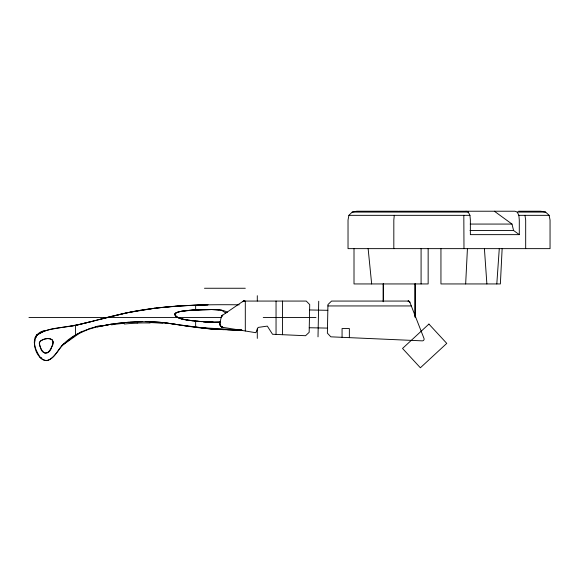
<?xml version="1.0" encoding="UTF-8"?>
<svg xmlns="http://www.w3.org/2000/svg" width="579" height="579" viewBox="0 0 579 579"><rect width="100%" height="100%" fill="white"/><g stroke="black" fill="none" stroke-linecap="round" stroke-linejoin="round"><path stroke-width="0.87" d="M383.269 301.746L383.269 283.746M415.085 317.046L415.085 283.746M318.009 336.848L318.725 301.239M465.661 283.942L467.427 248.637M502.138 248.637L500.372 283.942L440.945 283.942L440.945 248.637M75.559 334.995A52.921 52.921 0 0 0 62.489 345.12C57.813 350.556 49.36 366.956 40.458 357.822C36.52 351.583 31.027 341.921 36.89 335.009L44.996 330.674C28.776 332.505 33.206 359.161 46.906 360.652C54.484 358.633 57.357 350.244 62.532 345.156L75.531 334.937A64.515 64.276 41.8 0 1 79.974 332.621L82.942 331.326M496.804 283.942L499.279 248.637M394.285 215.337L393.821 220.006L393.821 248.637M397.867 211.226L356.802 211.226L352.198 212.073L348.898 215.337L348.03 220.006L348.03 248.637L550.05 248.637L550.05 220.006L549.116 215.337L545.613 212.073L540.714 211.226L518.531 211.226M221.236 317.278L219.882 323.002A3.452 3.365 -90 0 0 219.839 324.443L221.402 326.788L222.749 327.301L255.86 332.715L258.06 327.432L267.317 326.107L272.535 334.264L305.56 335.719L309.157 332.339L309.714 304.59L306.255 301.066L244.432 301.066A3.698 3.612 89.9 0 0 243.39 301.218A3.655 3.568 89.9 0 0 242.435 301.681L222.683 315.179A3.575 3.488 90 0 0 221.764 316.091A3.488 3.409 -90 0 0 221.236 317.278A3.532 3.532 0 0 1 222.683 315.179A3.575 3.488 -89.9 0 0 221.764 316.091L221.236 317.278L222.683 315.179M34.335 342.225L34.906 340.618M36.043 337.412L36.89 335.009L35.131 337.818A8.989 8.989 0 0 1 37.715 334.221M176.4 312.58C172.245 314.802 177.456 317.842 179.859 318.276A30.969 30.882 68.8 0 0 181.104 318.674L187.907 320.18M186.525 310.568L178.701 311.784L175.133 313.543A1.882 1.882 0 0 0 174.822 314.216C178.021 320.657 188.341 319.565 194.58 321.041M62.532 345.156L80.966 332.18M36.629 335.299C49.266 326.353 65.659 328.329 80.141 324.305M243.39 301.218L242.435 301.681A3.532 3.532 0 0 1 244.432 301.066A3.698 3.612 -89.9 0 0 243.39 301.218L242.435 301.681A3.655 3.568 -89.8 0 1 243.39 301.218L244.432 301.066M176.573 312.494L181.676 311.184L190.187 310.25M88.486 329.285L75.531 334.937L75.531 325.304L87.682 322.481M87.523 329.603L95.325 327.316L111.284 324.211C128.422 321.721 145.836 320.896 163.09 322.597L171.76 323.741M42.166 331.658L50.359 329.386L78.635 324.645M98.466 319.666L93.566 320.961M99.776 319.326L102.389 318.645M93.241 321.041L90.954 321.642M100.884 319.036L122.9 313.666M92.119 321.338L79.511 324.443M103.048 318.472L104.025 318.218M90.628 321.721L88.667 322.228M104.683 318.052L105.335 317.885M105.668 317.799L112.225 316.156M112.883 315.996L129.153 312.342A327.627 327.627 0 0 1 142.666 309.917C174.569 304.88 206.993 304.46 239.214 304.807M80.799 324.153L127.127 312.761L155.121 308.18M97.185 326.86L111.284 324.211A238.548 238.548 0 0 1 125.752 322.481L128.893 322.228M123.501 313.529L136.825 310.894L156.352 308.028L173.526 306.363M101.274 325.963L111.284 324.211M70.761 326.209L75.531 325.304M156.352 308.028L180.894 305.85L208.042 304.807L204.061 304.887M187.133 310.51L188.356 310.402M194.435 309.968L180.149 311.459L175.9 312.855A3.148 3.141 -89 0 0 175.299 313.333M188.964 310.351L195.803 309.895A276.545 276.545 0 0 1 202.607 309.62C210.799 310.004 219.998 308.18 227.496 312.24M174.749 306.269L195.644 305.14L195.644 309.903L190.781 310.206M129.696 322.17L142.101 321.649M220.353 322.177L209.12 322.076L213.267 322.228M195.043 309.931L206.645 309.541M203.345 321.758L213.318 322.228L220.49 321.917M196.39 305.111L203.272 304.909M211.921 309.548L195.644 309.903L211.921 309.548L221.381 310.156L225.788 313.051M398.49 211.226L514.905 211.226L517.206 212.073L545.613 212.073M352.198 212.073L468.288 212.073L469.938 215.337L470.372 220.006L470.372 234.64L519.291 234.64L519.291 220.006L518.856 215.337L517.206 212.073M348.898 215.337L469.938 215.337M518.856 215.337L549.116 215.337M470.199 224.066L512.002 224.066L513.566 230.471L519.291 234.64M469.982 230.471L513.566 230.471M204.467 288.255L245.308 288.255M408.195 301.066L331.55 301.066L327.946 304.59L327.374 333.142L330.826 336.826L422.286 340.857A1.766 1.766 0 0 0 424.009 338.454L409.838 302.187A2.381 1.918 0 0 0 409.606 301.768A2.034 1.636 0 0 0 409.244 301.406A1.686 1.361 0 0 0 408.76 301.152A1.462 1.18 0 0 0 408.195 301.066A1.766 1.766 0 0 1 409.838 302.187L408.195 301.066L409.838 302.187M327.917 305.944L411.307 305.944M208.194 309.533L209.714 309.533M28.95 317.538L221.46 317.538M263.242 317.538L315.996 317.538M240.669 330.254L216.836 329.4A338.925 338.925 0 0 1 198.011 327.627L188.53 326.346M145.532 321.642L156.012 321.996A161.541 161.541 0 0 1 166.651 323.024L177.71 324.66M211.205 309.541L219.036 309.881M309.606 309.953L327.83 310.315M309.251 327.736L327.475 328.105M223.986 329.625L216.836 329.4L185.982 325.963M227.569 329.74L241.877 330.182L210.257 328.901L177.355 324.602M207.941 322.025L196.846 321.258M207.709 322.011L203.142 321.75M241.892 330.11L195.644 327.33L195.644 321.142L188.776 320.31M195.116 321.092L213.318 322.228M200.052 321.526L201.601 321.642M195.644 321.142L201.637 321.62M198.525 321.403L194.088 320.99M192.691 320.831L184.484 319.536A45.3 45.126 58.5 0 1 181.104 318.66C179.063 317.676 174.518 317.075 174.894 313.992A1.961 1.961 0 0 1 175.299 313.34M163.09 322.597L175.828 324.363M172.274 323.813L172.781 323.893M181.922 325.333L187.509 326.194M173.287 323.972L183.442 325.572M185.475 325.883L183.956 325.651M178.875 324.848L179.381 324.928M40.023 357.323L41.695 357.909M465.986 211.226L468.288 212.073M222.749 327.301L221.402 326.788A3.575 3.488 90 0 1 220.375 325.774A3.481 3.402 -90 0 1 219.839 324.443L219.882 323.002A3.532 3.532 0 0 0 222.749 327.301A3.669 3.583 90 0 1 221.41 326.788L220.375 325.774M494.372 211.226L512.002 224.066M524.972 215.337L525.681 220.006L525.681 248.637M368.128 248.637L371.66 283.942M484.406 248.637L486.881 283.942M463.822 215.337L463.982 248.637M428.149 248.637L428.149 283.942L354.008 283.942L354.008 248.637M421.085 248.637L421.085 283.942M415.085 283.942L415.085 317.068M383.269 283.942L383.269 301.529M349.361 337.644L349.361 328.532L342.066 328.532L342.066 337.325M282.545 301.066L282.545 334.698M276.045 301.066L276.045 334.416M257.293 295.703L257.293 301.044M257.293 328.619L257.293 338.404M245.308 301.066L245.308 330.993M79.945 332.556A74.192 73.859 30.4 0 1 87.501 329.531M111.392 324.841A222.879 207.029 -3.7 0 1 124.239 323.27M124.319 324.023A209.924 196.998 -3.5 0 1 137.187 323.169M137.187 323.06A189.159 180.887 -3.6 0 1 150.091 322.995M150.106 322.568A164.733 160.347 -4.7 0 1 162.996 323.422M88.399 329.01A101.303 100.399 12.6 0 1 95.253 327.034M95.188 326.78A133.662 131.209 3.6 0 1 101.159 325.427M61.779 346.003A46.016 46.016 0 0 1 64.139 343.477M39.314 343.246L39.908 346.068A28.841 28.841 0 0 0 40.631 347.892C41.97 355.043 50.134 354.276 51.495 347.407C57.965 337.528 44.721 336.312 39.756 341.842A2.801 2.801 0 0 0 39.35 342.877L39.314 343.246M53.015 342.102C52.508 346.155 50.583 350.157 47.449 352.814L45.01 353.284C41.442 351.192 39.712 346.807 39.358 342.84L40.711 340.85C44.134 338.947 48.875 337.383 52.4 339.808L53.015 342.102M428.916 324.074L402.528 348.449L420.376 367.774L446.764 343.39L428.916 324.074"/></g></svg>
